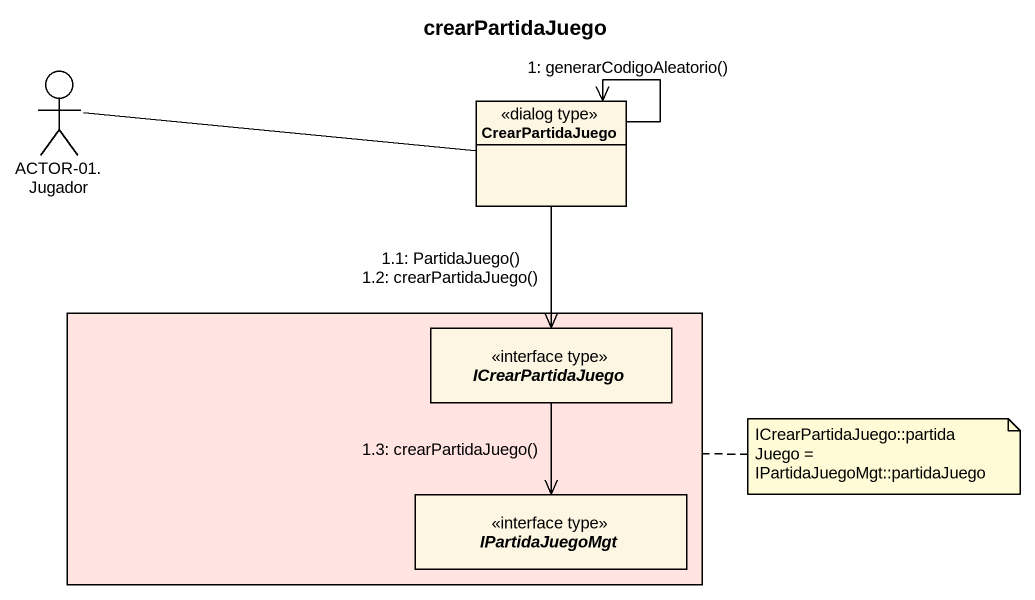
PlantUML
@startuml
title crearPartidaJuego
allowmixing
hide circle
hide empty members
actor "ACTOR-01. Jugador" as ACTOR_01_Jugador
class CrearPartidaJuego <<dialog type>>
rectangle " " as rectangle1 #FFE4E1 {
  interface ICrearPartidaJuego <<interface type>>
  interface IPartidaJuegoMgt <<interface type>>
}
ACTOR_01_Jugador -right- CrearPartidaJuego
CrearPartidaJuego --> CrearPartidaJuego : 1: generarCodigoAleatorio()
CrearPartidaJuego --> ICrearPartidaJuego : 1.1: PartidaJuego()\n1.2: crearPartidaJuego()
ICrearPartidaJuego --> IPartidaJuegoMgt : 1.3: crearPartidaJuego()
note right of rectangle1 : ICrearPartidaJuego::partidaJuego = IPartidaJuegoMgt::partidaJuego
@enduml
